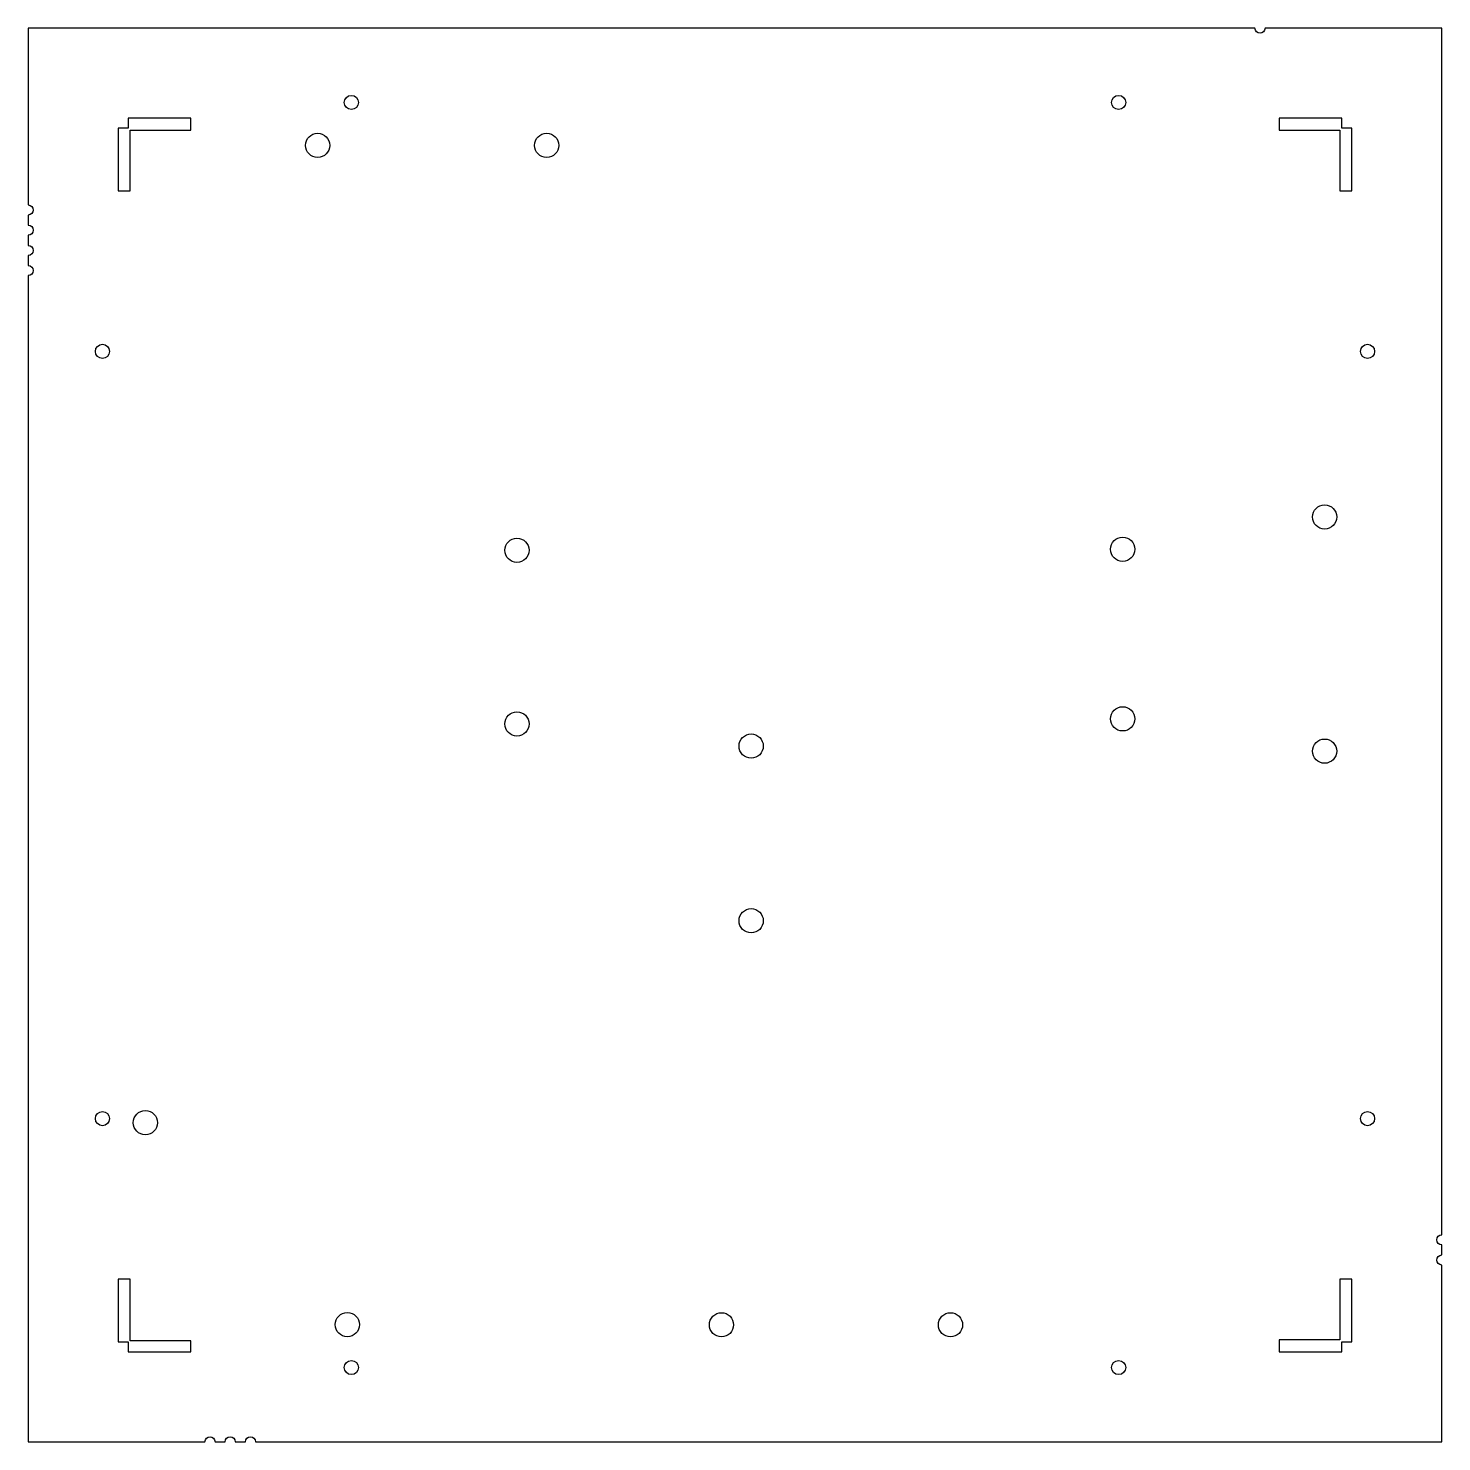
# Model space of a CAD drawing. Header units: millimetres. Extents: x -1395 to -695, y 60 to 760.
import ezdxf

# ---------------------------------------------------------------- set-up
doc = ezdxf.new("R2010")
doc.units = ezdxf.units.MM
doc.layers.get('0').update_dxf_attribs({"linetype": 'CONTINUOUS'})

msp = doc.modelspace()

# ---------------------------------------------------------------- linework, layer by layer
msp.add_lwpolyline([(-1395, 662.5, -1), (-1395, 657.5), (-1395, 652.5, -1), (-1395, 647.5), (-1395, 642.5, -1), (-1395, 637.5), (-1395, 60), (-1307.5, 60, -1), (-1302.5, 60), (-1297.5, 60, -1), (-1292.5, 60), (-1287.5, 60, -1), (-1282.5, 60), (-695, 60), (-695, 147.5, -1), (-695, 152.5), (-695, 157.5, -1), (-695, 162.5), (-695, 760), (-782.5, 760, -1), (-787.5, 760), (-1395, 760), (-1395, 672.5, -1), (-1395, 667.5)], format="xyb", close=True)
for points in [[(-1344.55, 679.55), (-1344.55, 709.55), (-1314.55, 709.55), (-1314.55, 715.45), (-1345.45, 715.45), (-1345.45, 710.45), (-1350.45, 710.45), (-1350.45, 679.55)], [(-739.55, 679.55), (-739.55, 710.45), (-744.55, 710.45), (-744.55, 715.45), (-775.45, 715.45), (-775.45, 709.55), (-745.45, 709.55), (-745.45, 679.55)], [(-1350.45, 140.45), (-1350.45, 109.55), (-1345.45, 109.55), (-1345.45, 104.55), (-1314.55, 104.55), (-1314.55, 110), (-1344.55, 110), (-1344.55, 140.45)], [(-775.45, 104.55), (-744.55, 104.55), (-744.55, 109.55), (-739.55, 109.55), (-739.55, 140.45), (-745.45, 140.45), (-745.45, 110.45), (-775.45, 110.45)]]:
    msp.add_lwpolyline(points, close=True)
for centre, radius in [((-1235, 723.25), 3.5), ((-855, 723.25), 3.5), ((-1251.71, 702), 6), ((-1138.29, 702), 6), ((-1358.25, 600), 3.5), ((-731.75, 600), 3.5), ((-753, 518), 6), ((-1153, 501.5), 6), ((-853, 502), 6), ((-1153, 415.5), 6), ((-853, 418), 6), ((-1037, 404.5), 6), ((-753, 402), 6), ((-1037, 318), 6), ((-1337, 218), 6), ((-1358.25, 220), 3.5), ((-731.75, 220), 3.5), ((-1237, 118), 6), ((-1051.71, 117.91), 6), ((-938.29, 117.91), 6), ((-1235, 96.75), 3.5), ((-855, 96.75), 3.5)]:
    msp.add_circle(centre, radius)

doc.saveas('drawing.dxf')
